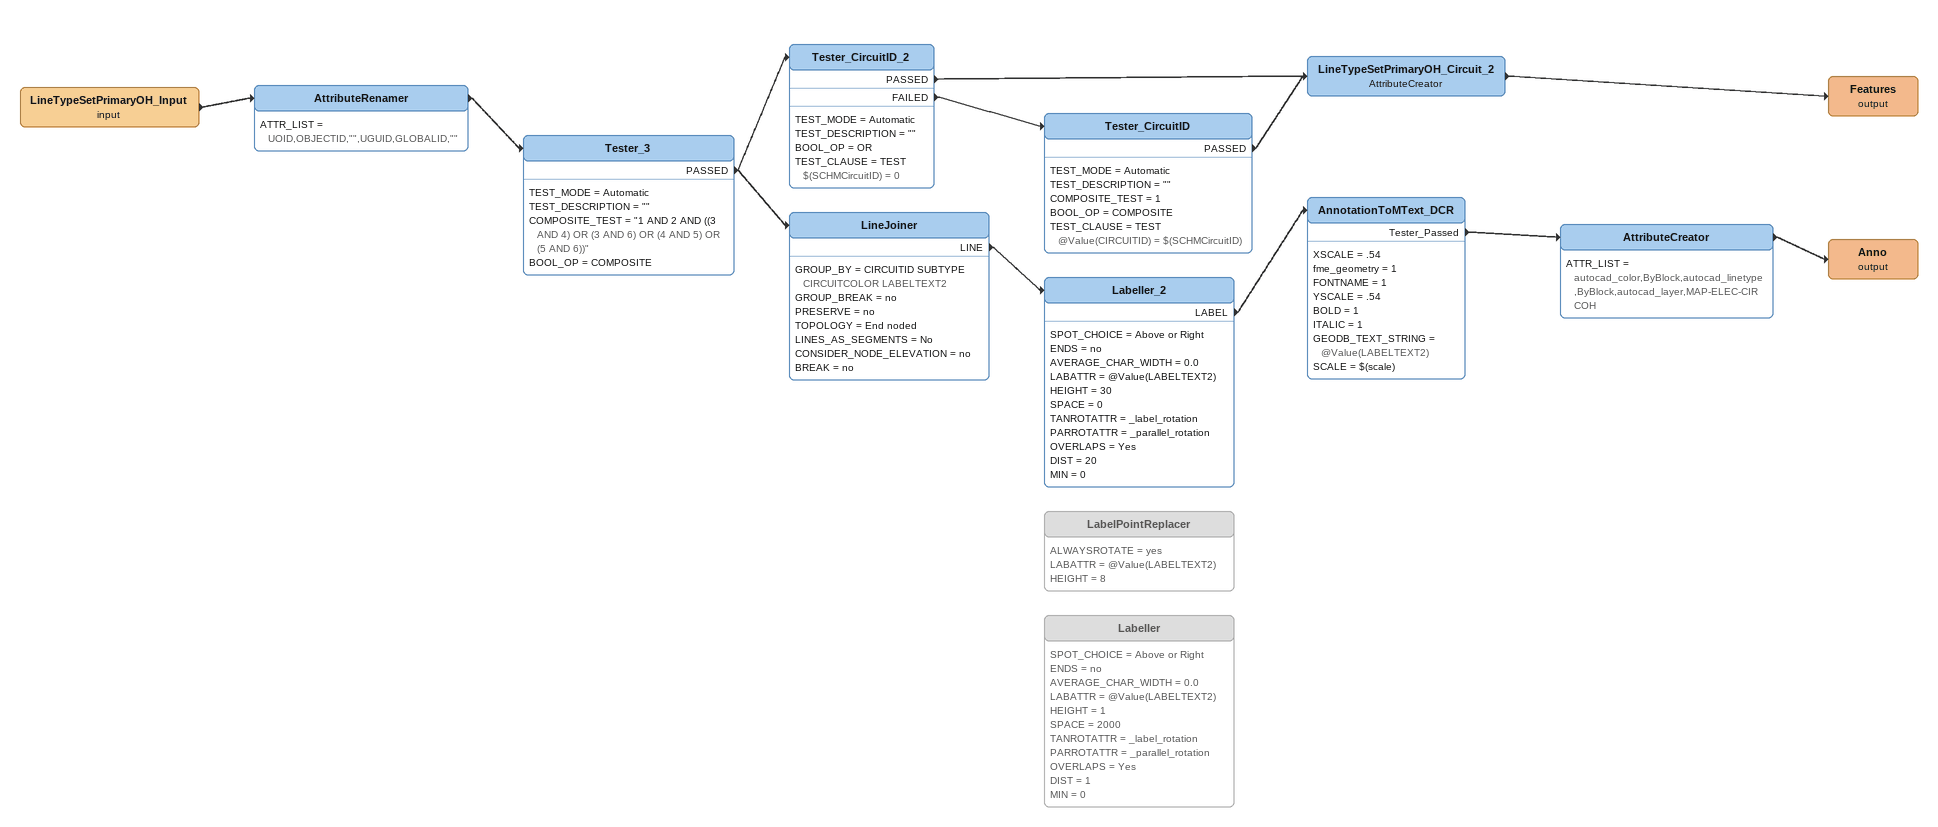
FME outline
LineTypeSetPrimaryOH_Input (input)
    -> AttributeRenamer
AttributeRenamer
    ATTR_LIST = UOID,OBJECTID,"",UGUID,GLOBALID,""
    -> Tester_3
Tester_3
    TEST_MODE = Automatic
    TEST_DESCRIPTION = ""
    COMPOSITE_TEST = "1 AND 2 AND ((3 AND 4) OR (3 AND 6) OR (4 AND 5) OR (5 AND 6))"
    BOOL_OP = COMPOSITE
    PASSED -> Tester_CircuitID_2
    PASSED -> LineJoiner
Tester_CircuitID_2
    TEST_MODE = Automatic
    TEST_DESCRIPTION = ""
    BOOL_OP = OR
    TEST_CLAUSE = TEST $(SCHMCircuitID) = 0
    PASSED -> LineTypeSetPrimaryOH_Circuit_2
    FAILED -> Tester_CircuitID
Tester_CircuitID
    TEST_MODE = Automatic
    TEST_DESCRIPTION = ""
    COMPOSITE_TEST = 1
    BOOL_OP = COMPOSITE
    TEST_CLAUSE = TEST @Value(CIRCUITID) = $(SCHMCircuitID)
    PASSED -> LineTypeSetPrimaryOH_Circuit_2
LineTypeSetPrimaryOH_Circuit_2: AttributeCreator
    -> Features (output)
Features (output)
LineJoiner
    GROUP_BY = CIRCUITID SUBTYPE CIRCUITCOLOR LABELTEXT2
    GROUP_BREAK = no
    PRESERVE = no
    TOPOLOGY = End noded
    LINES_AS_SEGMENTS = No
    CONSIDER_NODE_ELEVATION = no
    BREAK = no
    LINE -> Labeller_2
Labeller_2
    SPOT_CHOICE = Above or Right
    ENDS = no
    AVERAGE_CHAR_WIDTH = 0.0
    LABATTR = @Value(LABELTEXT2)
    HEIGHT = 30
    SPACE = 0
    TANROTATTR = _label_rotation
    PARROTATTR = _parallel_rotation
    OVERLAPS = Yes
    DIST = 20
    MIN = 0
    LABEL -> AnnotationToMText_DCR
AnnotationToMText_DCR
    XSCALE = .54
    fme_geometry = 1
    FONTNAME = 1
    YSCALE = .54
    BOLD = 1
    ITALIC = 1
    GEODB_TEXT_STRING = @Value(LABELTEXT2)
    SCALE = $(scale)
    Tester_Passed -> AttributeCreator
AttributeCreator
    ATTR_LIST = autocad_color,ByBlock,autocad_linetype,ByBlock,autocad_layer,MAP-ELEC-CIRCOH
    -> Anno (output)
Anno (output)
LabelPointReplacer [off]
    ALWAYSROTATE = yes
    LABATTR = @Value(LABELTEXT2)
    HEIGHT = 8
Labeller [off]
    SPOT_CHOICE = Above or Right
    ENDS = no
    AVERAGE_CHAR_WIDTH = 0.0
    LABATTR = @Value(LABELTEXT2)
    HEIGHT = 1
    SPACE = 2000
    TANROTATTR = _label_rotation
    PARROTATTR = _parallel_rotation
    OVERLAPS = Yes
    DIST = 1
    MIN = 0
